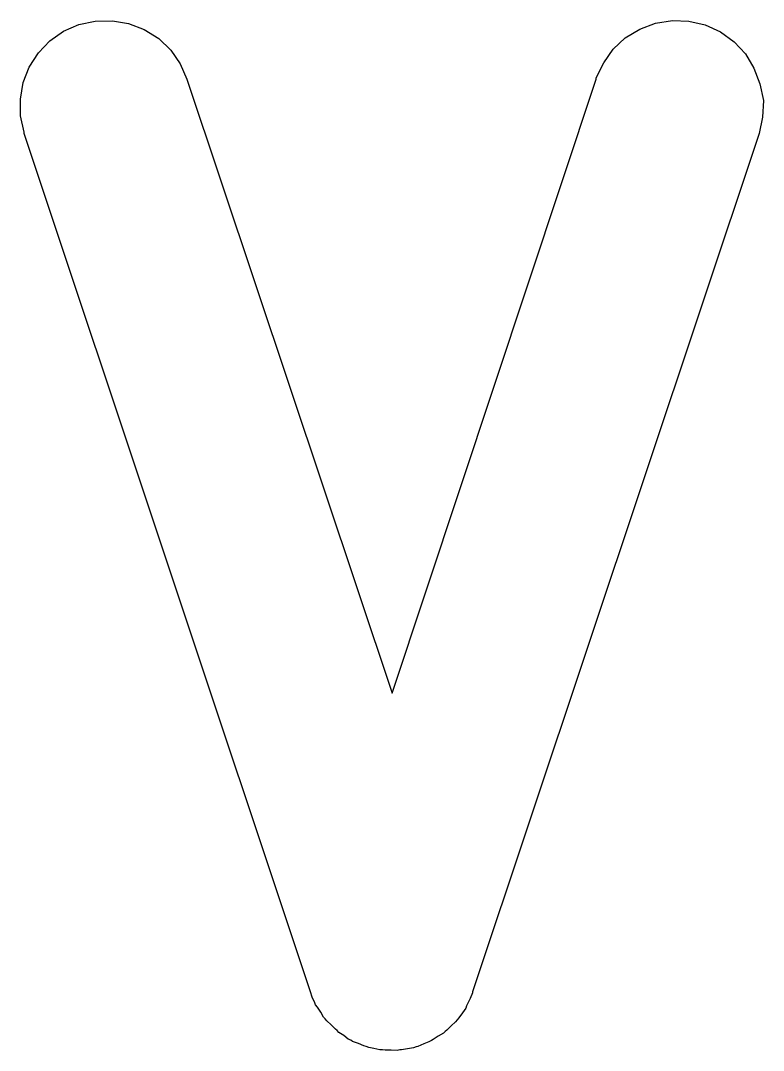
# Model space of a CAD drawing. Extents: x 78.1 to 166.4, y -98.1 to -63.5.
# Drawn here: x 144.252 to 145.118, y -90.138 to -88.938 of the extents above; entities that cross this region are included whole.
import ezdxf

# ---------------------------------------------------------------- set-up
doc = ezdxf.new("R2010")
doc.units = 0
doc.layers.add('BLACK', color=7, linetype='CONTINUOUS')

msp = doc.modelspace()

# ---------------------------------------------------------------- linework, layer by layer
at = {"layer": 'BLACK', "linetype": 'CONTINUOUS'}
for p, q in [((144.302, -88.9509), (144.32, -88.9431)), ((144.32, -88.9431), (144.339, -88.9389)), ((144.339, -88.9389), (144.359, -88.9385)), ((144.359, -88.9385), (144.378, -88.9418)), ((144.378, -88.9418), (144.396, -88.9489)), ((144.396, -88.9489), (144.413, -88.9593)), ((144.957, -88.9585), (144.974, -88.9483)), ((144.974, -88.9483), (144.992, -88.9415)), ((144.992, -88.9415), (145.012, -88.9384)), ((145.012, -88.9384), (145.031, -88.9391)), ((145.031, -88.9391), (145.05, -88.9435)), ((145.05, -88.9435), (145.068, -88.9516)), ((144.273, -88.9761), (144.286, -88.9621)), ((144.286, -88.9621), (144.302, -88.9509)), ((144.413, -88.9593), (144.427, -88.9728)), ((144.943, -88.9717), (144.957, -88.9585)), ((145.068, -88.9516), (145.084, -88.963)), ((144.427, -88.9728), (144.438, -88.9887)), ((144.932, -88.9875), (144.943, -88.9717)), ((145.084, -88.963), (145.097, -88.9772)), ((144.262, -88.9925), (144.273, -88.9761)), ((145.097, -88.9772), (145.107, -88.9938)), ((144.255, -89.0107), (144.262, -88.9925)), ((144.438, -88.9887), (144.446, -89.0066)), ((144.923, -89.0052), (144.932, -88.9875)), ((145.107, -88.9938), (145.114, -89.012)), ((144.446, -89.0066), (144.685, -89.722)), ((144.685, -89.722), (144.923, -89.0066)), ((144.923, -89.0066), (144.923, -89.0052)), ((144.252, -89.0299), (144.255, -89.0107)), ((145.114, -89.012), (145.118, -89.0313)), ((144.252, -89.0494), (144.252, -89.0299)), ((145.118, -89.0313), (145.117, -89.0508)), ((144.256, -89.0685), (144.252, -89.0494)), ((145.117, -89.0508), (145.113, -89.0698)), ((144.256, -89.0698), (144.256, -89.0685)), ((144.59, -90.0698), (144.256, -89.0698)), ((145.113, -89.0698), (144.779, -90.0698)), ((144.592, -90.0761), (144.59, -90.0698)), ((144.595, -90.0826), (144.592, -90.0761)), ((144.776, -90.0774), (144.773, -90.0838)), ((144.779, -90.0711), (144.776, -90.0774)), ((144.779, -90.0698), (144.779, -90.0711)), ((144.596, -90.085), (144.595, -90.0826)), ((144.598, -90.0876), (144.596, -90.085)), ((144.602, -90.0933), (144.598, -90.0876)), ((144.771, -90.0888), (144.767, -90.0944)), ((144.772, -90.0862), (144.771, -90.0888)), ((144.773, -90.0838), (144.772, -90.0862)), ((144.605, -90.0991), (144.602, -90.0933)), ((144.607, -90.1012), (144.605, -90.0991)), ((144.609, -90.1036), (144.607, -90.1012)), ((144.763, -90.1002), (144.761, -90.1023)), ((144.767, -90.0944), (144.763, -90.1002)), ((144.614, -90.1083), (144.609, -90.1036)), ((144.619, -90.1134), (144.614, -90.1083)), ((144.621, -90.115), (144.619, -90.1134)), ((144.754, -90.1093), (144.749, -90.1143)), ((144.759, -90.1046), (144.754, -90.1093)), ((144.761, -90.1023), (144.759, -90.1046)), ((144.623, -90.117), (144.621, -90.115)), ((144.629, -90.1207), (144.623, -90.117)), ((144.634, -90.1248), (144.629, -90.1207)), ((144.637, -90.1259), (144.634, -90.1248)), ((144.639, -90.1275), (144.637, -90.1259)), ((144.733, -90.1254), (144.731, -90.1266)), ((144.739, -90.1215), (144.733, -90.1254)), ((144.745, -90.1179), (144.739, -90.1215)), ((144.747, -90.1159), (144.745, -90.1179)), ((144.749, -90.1143), (144.747, -90.1159)), ((144.646, -90.13), (144.639, -90.1275)), ((144.652, -90.1328), (144.646, -90.13)), ((144.655, -90.1335), (144.652, -90.1328)), ((144.658, -90.1345), (144.655, -90.1335)), ((144.664, -90.1357), (144.658, -90.1345)), ((144.671, -90.1373), (144.664, -90.1357)), ((144.674, -90.1374), (144.671, -90.1373)), ((144.677, -90.1379), (144.674, -90.1374)), ((144.684, -90.1377), (144.677, -90.1379)), ((144.691, -90.138), (144.684, -90.1377)), ((144.694, -90.1375), (144.691, -90.138)), ((144.696, -90.1375), (144.694, -90.1375)), ((144.703, -90.136), (144.696, -90.1375)), ((144.71, -90.1349), (144.703, -90.136)), ((144.713, -90.1339), (144.71, -90.1349)), ((144.715, -90.1333), (144.713, -90.1339)), ((144.722, -90.1305), (144.715, -90.1333)), ((144.728, -90.1281), (144.722, -90.1305)), ((144.731, -90.1266), (144.728, -90.1281))]:
    msp.add_line(p, q, dxfattribs=at)

doc.saveas('drawing.dxf')
